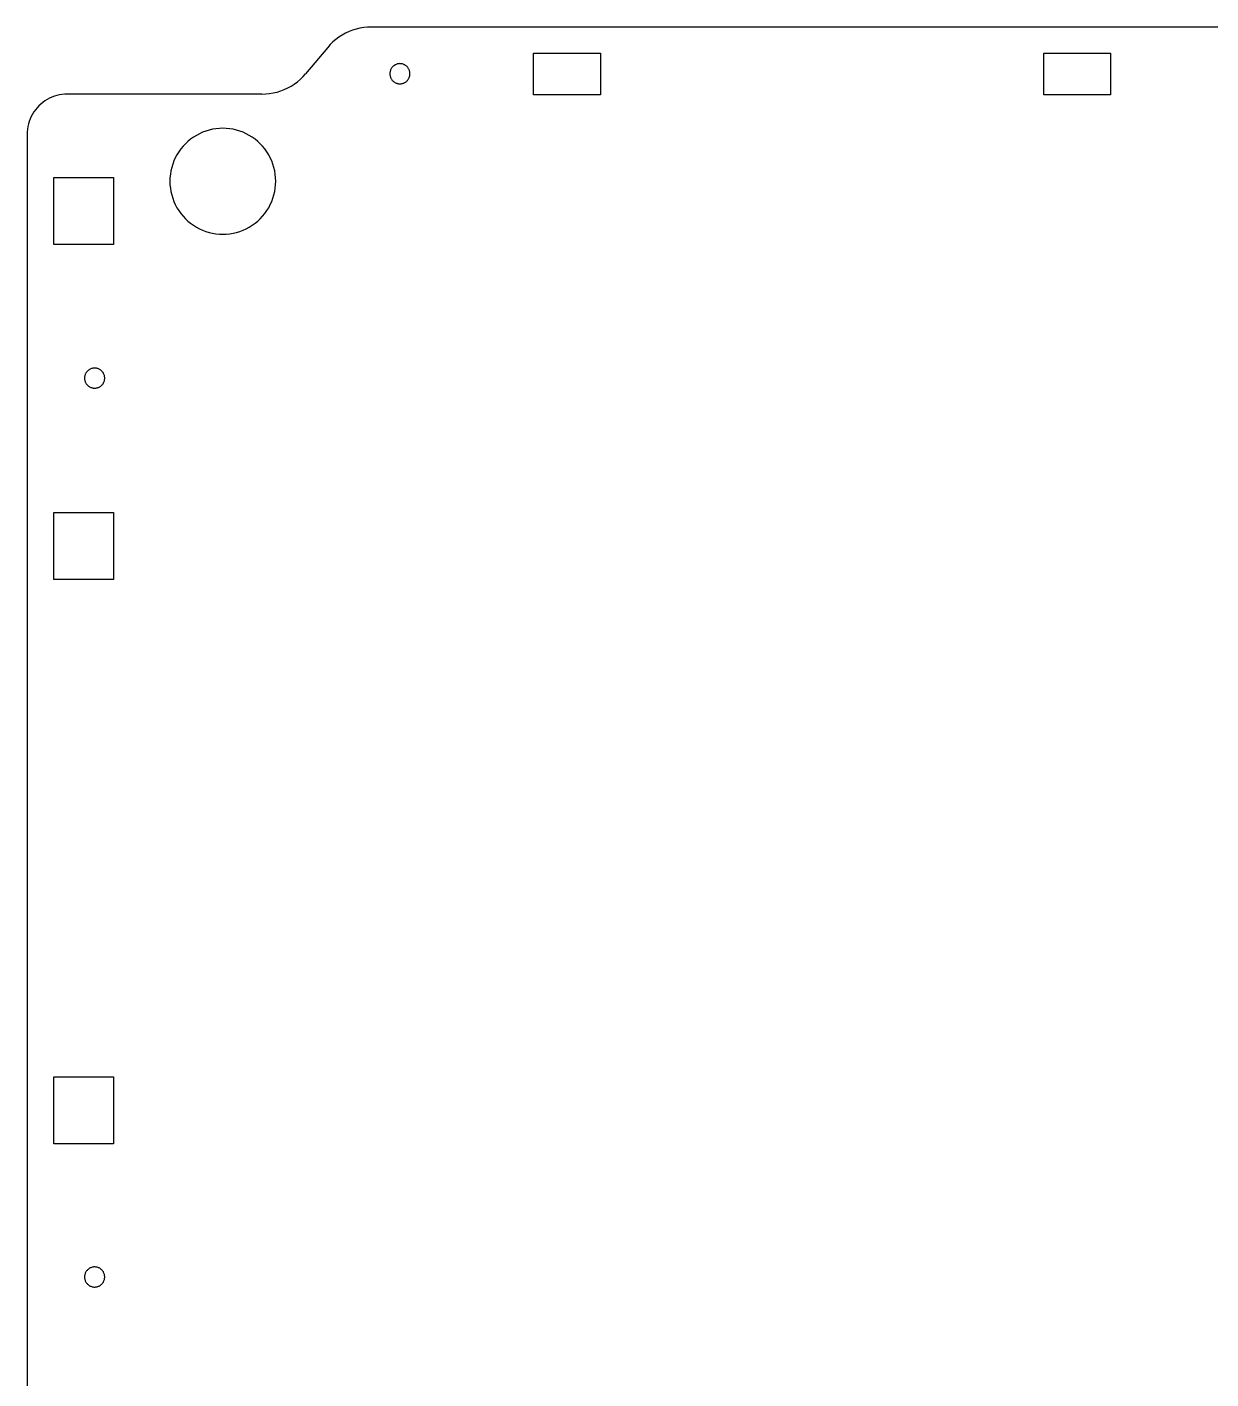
# Model space of a CAD drawing. Header units: centimetres. Extents: x 0 to 166, y 0 to 213.
# Drawn here: x 129.29 to 146.95, y 60.69 to 80.85 of the extents above; entities that cross this region are included whole.
import ezdxf

# ---------------------------------------------------------------- set-up
doc = ezdxf.new("R2010")
doc.units = ezdxf.units.CM
doc.header["$MEASUREMENT"] = 0
doc.layers.add('222 mks tft28 sbase dual 6mm v2_222 mks tft28 sbase dual 6mm', color=7, linetype='Continuous')

msp = doc.modelspace()

# ---------------------------------------------------------------- linework, layer by layer
at = {"layer": '222 mks tft28 sbase dual 6mm v2_222 mks tft28 sbase dual 6mm'}
for p, q in [((133.898, 80.669), (133.854, 80.632)), ((133.943, 80.703), (133.898, 80.669)), ((133.991, 80.733), (133.943, 80.703)), ((134.041, 80.761), (133.991, 80.733)), ((134.093, 80.785), (134.041, 80.761)), ((134.146, 80.806), (134.093, 80.785)), ((134.201, 80.823), (134.146, 80.806)), ((134.256, 80.836), (134.201, 80.823)), ((134.312, 80.845), (134.256, 80.836)), ((134.369, 80.851), (134.312, 80.845)), ((134.426, 80.853), (134.369, 80.851)), ((160.455, 80.853), (134.426, 80.853)), ((133.775, 80.549), (133.446, 80.157)), ((133.813, 80.592), (133.775, 80.549)), ((133.854, 80.632), (133.813, 80.592)), ((136.846, 79.841), (136.846, 80.461)), ((136.846, 80.461), (137.844, 80.461)), ((137.844, 80.461), (137.844, 79.841)), ((144.454, 80.462), (145.451, 80.462)), ((144.454, 79.842), (144.454, 80.462)), ((145.451, 80.462), (145.451, 79.842)), ((134.746, 80.263), (134.739, 80.256)), ((134.753, 80.269), (134.746, 80.263)), ((134.761, 80.276), (134.753, 80.269)), ((134.769, 80.281), (134.761, 80.276)), ((134.777, 80.287), (134.769, 80.281)), ((134.786, 80.291), (134.777, 80.287)), ((134.795, 80.295), (134.786, 80.291)), ((134.804, 80.299), (134.795, 80.295)), ((134.813, 80.302), (134.804, 80.299)), ((134.823, 80.304), (134.813, 80.302)), ((134.832, 80.305), (134.823, 80.304)), ((134.842, 80.306), (134.832, 80.305)), ((134.852, 80.307), (134.842, 80.306)), ((134.862, 80.306), (134.852, 80.307)), ((134.872, 80.305), (134.862, 80.306)), ((134.881, 80.304), (134.872, 80.305)), ((134.891, 80.302), (134.881, 80.304)), ((134.9, 80.299), (134.891, 80.302)), ((134.909, 80.295), (134.9, 80.299)), ((134.918, 80.291), (134.909, 80.295)), ((134.927, 80.287), (134.918, 80.291)), ((134.935, 80.281), (134.927, 80.287)), ((134.943, 80.276), (134.935, 80.281)), ((134.951, 80.269), (134.943, 80.276)), ((134.958, 80.263), (134.951, 80.269)), ((134.965, 80.256), (134.958, 80.263)), ((133.323, 80.037), (133.367, 80.074)), ((133.367, 80.074), (133.407, 80.114)), ((133.407, 80.114), (133.446, 80.157)), ((134.703, 80.176), (134.702, 80.167)), ((134.702, 80.167), (134.702, 80.157)), ((134.702, 80.157), (134.702, 80.147)), ((134.702, 80.147), (134.703, 80.137)), ((134.705, 80.186), (134.703, 80.176)), ((134.703, 80.137), (134.705, 80.127)), ((134.707, 80.196), (134.705, 80.186)), ((134.705, 80.127), (134.707, 80.118)), ((134.71, 80.205), (134.707, 80.196)), ((134.707, 80.118), (134.71, 80.108)), ((134.713, 80.214), (134.71, 80.205)), ((134.71, 80.108), (134.713, 80.099)), ((134.717, 80.223), (134.713, 80.214)), ((134.713, 80.099), (134.717, 80.09)), ((134.722, 80.232), (134.717, 80.223)), ((134.717, 80.09), (134.722, 80.082)), ((134.727, 80.24), (134.722, 80.232)), ((134.722, 80.082), (134.727, 80.073)), ((134.733, 80.248), (134.727, 80.24)), ((134.727, 80.073), (134.733, 80.065)), ((134.739, 80.256), (134.733, 80.248)), ((134.733, 80.065), (134.739, 80.058)), ((134.739, 80.058), (134.746, 80.051)), ((134.958, 80.051), (134.965, 80.058)), ((134.971, 80.248), (134.965, 80.256)), ((134.965, 80.058), (134.971, 80.065)), ((134.977, 80.24), (134.971, 80.248)), ((134.971, 80.065), (134.977, 80.073)), ((134.982, 80.232), (134.977, 80.24)), ((134.977, 80.073), (134.982, 80.082)), ((134.987, 80.223), (134.982, 80.232)), ((134.982, 80.082), (134.987, 80.09)), ((134.991, 80.214), (134.987, 80.223)), ((134.987, 80.09), (134.991, 80.099)), ((134.994, 80.205), (134.991, 80.214)), ((134.991, 80.099), (134.994, 80.108)), ((134.997, 80.196), (134.994, 80.205)), ((134.994, 80.108), (134.997, 80.118)), ((134.999, 80.186), (134.997, 80.196)), ((134.997, 80.118), (134.999, 80.127)), ((135.001, 80.176), (134.999, 80.186)), ((134.999, 80.127), (135.001, 80.137)), ((135.002, 80.167), (135.001, 80.176)), ((135.001, 80.137), (135.002, 80.147)), ((135.002, 80.157), (135.002, 80.167)), ((135.002, 80.147), (135.002, 80.157)), ((132.851, 79.855), (132.908, 79.861)), ((132.908, 79.861), (132.964, 79.87)), ((132.964, 79.87), (133.02, 79.883)), ((133.02, 79.883), (133.074, 79.9)), ((133.074, 79.9), (133.128, 79.921)), ((133.128, 79.921), (133.179, 79.945)), ((133.179, 79.945), (133.229, 79.973)), ((133.229, 79.973), (133.277, 80.003)), ((133.277, 80.003), (133.323, 80.037)), ((134.746, 80.051), (134.753, 80.044)), ((134.753, 80.044), (134.761, 80.038)), ((134.761, 80.038), (134.769, 80.032)), ((134.769, 80.032), (134.777, 80.027)), ((134.777, 80.027), (134.786, 80.022)), ((134.786, 80.022), (134.795, 80.018)), ((134.795, 80.018), (134.804, 80.015)), ((134.804, 80.015), (134.813, 80.012)), ((134.813, 80.012), (134.823, 80.01)), ((134.823, 80.01), (134.832, 80.008)), ((134.832, 80.008), (134.842, 80.007)), ((134.842, 80.007), (134.852, 80.007)), ((134.852, 80.007), (134.862, 80.007)), ((134.862, 80.007), (134.872, 80.008)), ((134.872, 80.008), (134.881, 80.01)), ((134.881, 80.01), (134.891, 80.012)), ((134.891, 80.012), (134.9, 80.015)), ((134.9, 80.015), (134.909, 80.018)), ((134.909, 80.018), (134.918, 80.022)), ((134.918, 80.022), (134.927, 80.027)), ((134.927, 80.027), (134.935, 80.032)), ((134.935, 80.032), (134.943, 80.038)), ((134.943, 80.038), (134.951, 80.044)), ((134.951, 80.044), (134.958, 80.051)), ((129.466, 79.677), (129.44, 79.649)), ((129.495, 79.704), (129.466, 79.677)), ((129.526, 79.729), (129.495, 79.704)), ((129.557, 79.752), (129.526, 79.729)), ((129.591, 79.773), (129.557, 79.752)), ((129.625, 79.791), (129.591, 79.773)), ((129.661, 79.807), (129.625, 79.791)), ((129.698, 79.821), (129.661, 79.807)), ((129.735, 79.832), (129.698, 79.821)), ((129.774, 79.841), (129.735, 79.832)), ((129.812, 79.848), (129.774, 79.841)), ((129.852, 79.852), (129.812, 79.848)), ((129.891, 79.853), (129.852, 79.852)), ((132.794, 79.853), (129.891, 79.853)), ((132.794, 79.853), (132.851, 79.855)), ((137.844, 79.841), (136.846, 79.841)), ((145.451, 79.842), (144.454, 79.842)), ((129.336, 79.483), (129.323, 79.446)), ((129.353, 79.518), (129.336, 79.483)), ((129.371, 79.553), (129.353, 79.518)), ((129.392, 79.586), (129.371, 79.553)), ((129.415, 79.618), (129.392, 79.586)), ((129.44, 79.649), (129.415, 79.618)), ((129.292, 79.292), (129.291, 79.253)), ((129.291, 79.253), (129.291, 41.122)), ((129.296, 79.331), (129.292, 79.292)), ((129.302, 79.37), (129.296, 79.331)), ((129.311, 79.408), (129.302, 79.37)), ((129.323, 79.446), (129.311, 79.408)), ((131.861, 79.262), (131.816, 79.237)), ((131.908, 79.283), (131.861, 79.262)), ((131.957, 79.301), (131.908, 79.283)), ((132.006, 79.316), (131.957, 79.301)), ((132.057, 79.328), (132.006, 79.316)), ((132.108, 79.336), (132.057, 79.328)), ((132.159, 79.341), (132.108, 79.336)), ((132.211, 79.343), (132.159, 79.341)), ((132.262, 79.341), (132.211, 79.343)), ((132.314, 79.336), (132.262, 79.341)), ((132.365, 79.328), (132.314, 79.336)), ((132.415, 79.316), (132.365, 79.328)), ((132.465, 79.301), (132.415, 79.316)), ((132.513, 79.283), (132.465, 79.301)), ((132.56, 79.262), (132.513, 79.283)), ((132.606, 79.237), (132.56, 79.262)), ((131.617, 79.074), (131.584, 79.034)), ((131.652, 79.112), (131.617, 79.074)), ((131.69, 79.147), (131.652, 79.112)), ((131.73, 79.18), (131.69, 79.147)), ((131.772, 79.21), (131.73, 79.18)), ((131.816, 79.237), (131.772, 79.21)), ((132.65, 79.21), (132.606, 79.237)), ((132.692, 79.18), (132.65, 79.21)), ((132.732, 79.147), (132.692, 79.18)), ((132.769, 79.112), (132.732, 79.147)), ((132.805, 79.074), (132.769, 79.112)), ((132.838, 79.034), (132.805, 79.074)), ((131.481, 78.855), (131.463, 78.807)), ((131.502, 78.902), (131.481, 78.855)), ((131.527, 78.948), (131.502, 78.902)), ((131.554, 78.992), (131.527, 78.948)), ((131.584, 79.034), (131.554, 78.992)), ((132.868, 78.992), (132.838, 79.034)), ((132.895, 78.948), (132.868, 78.992)), ((132.919, 78.902), (132.895, 78.948)), ((132.941, 78.855), (132.919, 78.902)), ((132.959, 78.807), (132.941, 78.855)), ((131.428, 78.656), (131.422, 78.605)), ((131.436, 78.707), (131.428, 78.656)), ((131.448, 78.757), (131.436, 78.707)), ((131.463, 78.807), (131.448, 78.757)), ((132.974, 78.757), (132.959, 78.807)), ((132.986, 78.707), (132.974, 78.757)), ((132.994, 78.656), (132.986, 78.707)), ((132.999, 78.605), (132.994, 78.656)), ((129.689, 78.61), (130.579, 78.61)), ((129.689, 77.61), (129.689, 78.61)), ((130.579, 78.61), (130.579, 77.61)), ((131.422, 78.605), (131.421, 78.553)), ((131.421, 78.553), (131.422, 78.501)), ((131.422, 78.501), (131.428, 78.45)), ((131.428, 78.45), (131.436, 78.399)), ((132.986, 78.399), (132.994, 78.45)), ((132.994, 78.45), (132.999, 78.501)), ((133.001, 78.553), (132.999, 78.605)), ((132.999, 78.501), (133.001, 78.553)), ((131.436, 78.399), (131.448, 78.349)), ((131.448, 78.349), (131.463, 78.299)), ((131.463, 78.299), (131.481, 78.251)), ((131.481, 78.251), (131.502, 78.204)), ((132.919, 78.204), (132.941, 78.251)), ((132.941, 78.251), (132.959, 78.299)), ((132.959, 78.299), (132.974, 78.349)), ((132.974, 78.349), (132.986, 78.399)), ((131.502, 78.204), (131.527, 78.158)), ((131.527, 78.158), (131.554, 78.114)), ((131.554, 78.114), (131.584, 78.072)), ((131.584, 78.072), (131.617, 78.032)), ((132.805, 78.032), (132.838, 78.072)), ((132.838, 78.072), (132.868, 78.114)), ((132.868, 78.114), (132.895, 78.158)), ((132.895, 78.158), (132.919, 78.204)), ((131.617, 78.032), (131.652, 77.994)), ((131.652, 77.994), (131.69, 77.959)), ((131.69, 77.959), (131.73, 77.926)), ((131.73, 77.926), (131.772, 77.896)), ((131.772, 77.896), (131.816, 77.869)), ((131.816, 77.869), (131.861, 77.844)), ((131.861, 77.844), (131.908, 77.823)), ((132.513, 77.823), (132.56, 77.844)), ((132.56, 77.844), (132.606, 77.869)), ((132.606, 77.869), (132.65, 77.896)), ((132.65, 77.896), (132.692, 77.926)), ((132.692, 77.926), (132.732, 77.959)), ((132.732, 77.959), (132.769, 77.994)), ((132.769, 77.994), (132.805, 78.032)), ((131.908, 77.823), (131.957, 77.805)), ((131.957, 77.805), (132.006, 77.79)), ((132.006, 77.79), (132.057, 77.778)), ((132.057, 77.778), (132.108, 77.77)), ((132.108, 77.77), (132.159, 77.765)), ((132.159, 77.765), (132.211, 77.763)), ((132.211, 77.763), (132.262, 77.765)), ((132.262, 77.765), (132.314, 77.77)), ((132.314, 77.77), (132.365, 77.778)), ((132.365, 77.778), (132.415, 77.79)), ((132.415, 77.79), (132.465, 77.805)), ((132.465, 77.805), (132.513, 77.823)), ((130.579, 77.61), (129.689, 77.61)), ((130.15, 75.635), (130.149, 75.626)), ((130.149, 75.626), (130.149, 75.616)), ((130.152, 75.645), (130.15, 75.635)), ((130.154, 75.655), (130.152, 75.645)), ((130.157, 75.664), (130.154, 75.655)), ((130.16, 75.673), (130.157, 75.664)), ((130.164, 75.682), (130.16, 75.673)), ((130.169, 75.691), (130.164, 75.682)), ((130.174, 75.699), (130.169, 75.691)), ((130.18, 75.707), (130.174, 75.699)), ((130.186, 75.715), (130.18, 75.707)), ((130.193, 75.722), (130.186, 75.715)), ((130.2, 75.728), (130.193, 75.722)), ((130.208, 75.735), (130.2, 75.728)), ((130.216, 75.74), (130.208, 75.735)), ((130.224, 75.746), (130.216, 75.74)), ((130.233, 75.75), (130.224, 75.746)), ((130.242, 75.754), (130.233, 75.75)), ((130.251, 75.758), (130.242, 75.754)), ((130.26, 75.761), (130.251, 75.758)), ((130.27, 75.763), (130.26, 75.761)), ((130.279, 75.764), (130.27, 75.763)), ((130.289, 75.765), (130.279, 75.764)), ((130.299, 75.766), (130.289, 75.765)), ((130.309, 75.765), (130.299, 75.766)), ((130.318, 75.764), (130.309, 75.765)), ((130.328, 75.763), (130.318, 75.764)), ((130.338, 75.761), (130.328, 75.763)), ((130.347, 75.758), (130.338, 75.761)), ((130.356, 75.754), (130.347, 75.758)), ((130.365, 75.75), (130.356, 75.754)), ((130.374, 75.746), (130.365, 75.75)), ((130.382, 75.74), (130.374, 75.746)), ((130.39, 75.735), (130.382, 75.74)), ((130.398, 75.728), (130.39, 75.735)), ((130.405, 75.722), (130.398, 75.728)), ((130.412, 75.715), (130.405, 75.722)), ((130.418, 75.707), (130.412, 75.715)), ((130.424, 75.699), (130.418, 75.707)), ((130.429, 75.691), (130.424, 75.699)), ((130.433, 75.682), (130.429, 75.691)), ((130.437, 75.673), (130.433, 75.682)), ((130.441, 75.664), (130.437, 75.673)), ((130.444, 75.655), (130.441, 75.664)), ((130.446, 75.645), (130.444, 75.655)), ((130.448, 75.635), (130.446, 75.645)), ((130.449, 75.626), (130.448, 75.635)), ((130.449, 75.616), (130.449, 75.626)), ((130.149, 75.616), (130.149, 75.606)), ((130.149, 75.606), (130.15, 75.596)), ((130.15, 75.596), (130.152, 75.586)), ((130.152, 75.586), (130.154, 75.577)), ((130.154, 75.577), (130.157, 75.567)), ((130.157, 75.567), (130.16, 75.558)), ((130.16, 75.558), (130.164, 75.549)), ((130.164, 75.549), (130.169, 75.541)), ((130.169, 75.541), (130.174, 75.532)), ((130.174, 75.532), (130.18, 75.524)), ((130.18, 75.524), (130.186, 75.517)), ((130.186, 75.517), (130.193, 75.51)), ((130.193, 75.51), (130.2, 75.503)), ((130.2, 75.503), (130.208, 75.497)), ((130.208, 75.497), (130.216, 75.491)), ((130.216, 75.491), (130.224, 75.486)), ((130.224, 75.486), (130.233, 75.481)), ((130.233, 75.481), (130.242, 75.477)), ((130.242, 75.477), (130.251, 75.474)), ((130.251, 75.474), (130.26, 75.471)), ((130.26, 75.471), (130.27, 75.469)), ((130.27, 75.469), (130.279, 75.467)), ((130.279, 75.467), (130.289, 75.466)), ((130.289, 75.466), (130.299, 75.466)), ((130.299, 75.466), (130.309, 75.466)), ((130.309, 75.466), (130.318, 75.467)), ((130.318, 75.467), (130.328, 75.469)), ((130.328, 75.469), (130.338, 75.471)), ((130.338, 75.471), (130.347, 75.474)), ((130.347, 75.474), (130.356, 75.477)), ((130.356, 75.477), (130.365, 75.481)), ((130.365, 75.481), (130.374, 75.486)), ((130.374, 75.486), (130.382, 75.491)), ((130.382, 75.491), (130.39, 75.497)), ((130.39, 75.497), (130.398, 75.503)), ((130.398, 75.503), (130.405, 75.51)), ((130.405, 75.51), (130.412, 75.517)), ((130.412, 75.517), (130.418, 75.524)), ((130.418, 75.524), (130.424, 75.532)), ((130.424, 75.532), (130.429, 75.541)), ((130.429, 75.541), (130.433, 75.549)), ((130.433, 75.549), (130.437, 75.558)), ((130.437, 75.558), (130.441, 75.567)), ((130.441, 75.567), (130.444, 75.577)), ((130.444, 75.577), (130.446, 75.586)), ((130.446, 75.586), (130.448, 75.596)), ((130.448, 75.596), (130.449, 75.606)), ((130.449, 75.606), (130.449, 75.616)), ((129.689, 73.61), (130.579, 73.61)), ((129.689, 72.61), (129.689, 73.61)), ((130.579, 73.61), (130.579, 72.61)), ((130.579, 72.61), (129.689, 72.61)), ((129.689, 65.193), (130.579, 65.193)), ((129.689, 64.193), (129.689, 65.193)), ((130.579, 65.193), (130.579, 64.193)), ((130.579, 64.193), (129.689, 64.193)), ((130.193, 62.314), (130.186, 62.307)), ((130.2, 62.321), (130.193, 62.314)), ((130.208, 62.327), (130.2, 62.321)), ((130.216, 62.333), (130.208, 62.327)), ((130.224, 62.338), (130.216, 62.333)), ((130.233, 62.343), (130.224, 62.338)), ((130.242, 62.347), (130.233, 62.343)), ((130.251, 62.35), (130.242, 62.347)), ((130.26, 62.353), (130.251, 62.35)), ((130.27, 62.355), (130.26, 62.353)), ((130.279, 62.357), (130.27, 62.355)), ((130.289, 62.358), (130.279, 62.357)), ((130.299, 62.358), (130.289, 62.358)), ((130.309, 62.358), (130.299, 62.358)), ((130.318, 62.357), (130.309, 62.358)), ((130.328, 62.355), (130.318, 62.357)), ((130.338, 62.353), (130.328, 62.355)), ((130.347, 62.35), (130.338, 62.353)), ((130.356, 62.347), (130.347, 62.35)), ((130.365, 62.343), (130.356, 62.347)), ((130.374, 62.338), (130.365, 62.343)), ((130.382, 62.333), (130.374, 62.338)), ((130.39, 62.327), (130.382, 62.333)), ((130.398, 62.321), (130.39, 62.327)), ((130.405, 62.314), (130.398, 62.321)), ((130.412, 62.307), (130.405, 62.314)), ((130.15, 62.228), (130.149, 62.218)), ((130.149, 62.218), (130.149, 62.208)), ((130.149, 62.208), (130.149, 62.199)), ((130.149, 62.199), (130.15, 62.189)), ((130.152, 62.238), (130.15, 62.228)), ((130.15, 62.189), (130.152, 62.179)), ((130.154, 62.247), (130.152, 62.238)), ((130.152, 62.179), (130.154, 62.17)), ((130.157, 62.257), (130.154, 62.247)), ((130.154, 62.17), (130.157, 62.16)), ((130.16, 62.266), (130.157, 62.257)), ((130.157, 62.16), (130.16, 62.151)), ((130.164, 62.275), (130.16, 62.266)), ((130.16, 62.151), (130.164, 62.142)), ((130.169, 62.283), (130.164, 62.275)), ((130.164, 62.142), (130.169, 62.133)), ((130.174, 62.292), (130.169, 62.283)), ((130.169, 62.133), (130.174, 62.125)), ((130.18, 62.3), (130.174, 62.292)), ((130.174, 62.125), (130.18, 62.117)), ((130.186, 62.307), (130.18, 62.3)), ((130.18, 62.117), (130.186, 62.109)), ((130.418, 62.3), (130.412, 62.307)), ((130.412, 62.109), (130.418, 62.117)), ((130.424, 62.292), (130.418, 62.3)), ((130.418, 62.117), (130.424, 62.125)), ((130.429, 62.283), (130.424, 62.292)), ((130.424, 62.125), (130.429, 62.133)), ((130.433, 62.275), (130.429, 62.283)), ((130.429, 62.133), (130.433, 62.142)), ((130.437, 62.266), (130.433, 62.275)), ((130.433, 62.142), (130.437, 62.151)), ((130.441, 62.257), (130.437, 62.266)), ((130.437, 62.151), (130.441, 62.16)), ((130.444, 62.247), (130.441, 62.257)), ((130.441, 62.16), (130.444, 62.17)), ((130.446, 62.238), (130.444, 62.247)), ((130.444, 62.17), (130.446, 62.179)), ((130.448, 62.228), (130.446, 62.238)), ((130.446, 62.179), (130.448, 62.189)), ((130.449, 62.218), (130.448, 62.228)), ((130.448, 62.189), (130.449, 62.199)), ((130.449, 62.208), (130.449, 62.218)), ((130.449, 62.199), (130.449, 62.208)), ((130.186, 62.109), (130.193, 62.102)), ((130.193, 62.102), (130.2, 62.096)), ((130.2, 62.096), (130.208, 62.089)), ((130.208, 62.089), (130.216, 62.084)), ((130.216, 62.084), (130.224, 62.078)), ((130.224, 62.078), (130.233, 62.074)), ((130.233, 62.074), (130.242, 62.07)), ((130.242, 62.07), (130.251, 62.066)), ((130.251, 62.066), (130.26, 62.063)), ((130.26, 62.063), (130.27, 62.061)), ((130.27, 62.061), (130.279, 62.06)), ((130.279, 62.06), (130.289, 62.059)), ((130.289, 62.059), (130.299, 62.058)), ((130.299, 62.058), (130.309, 62.059)), ((130.309, 62.059), (130.318, 62.06)), ((130.318, 62.06), (130.328, 62.061)), ((130.328, 62.061), (130.338, 62.063)), ((130.338, 62.063), (130.347, 62.066)), ((130.347, 62.066), (130.356, 62.07)), ((130.356, 62.07), (130.365, 62.074)), ((130.365, 62.074), (130.374, 62.078)), ((130.374, 62.078), (130.382, 62.084)), ((130.382, 62.084), (130.39, 62.089)), ((130.39, 62.089), (130.398, 62.096)), ((130.398, 62.096), (130.405, 62.102)), ((130.405, 62.102), (130.412, 62.109))]:
    msp.add_line(p, q, dxfattribs=at)

doc.saveas('drawing.dxf')
